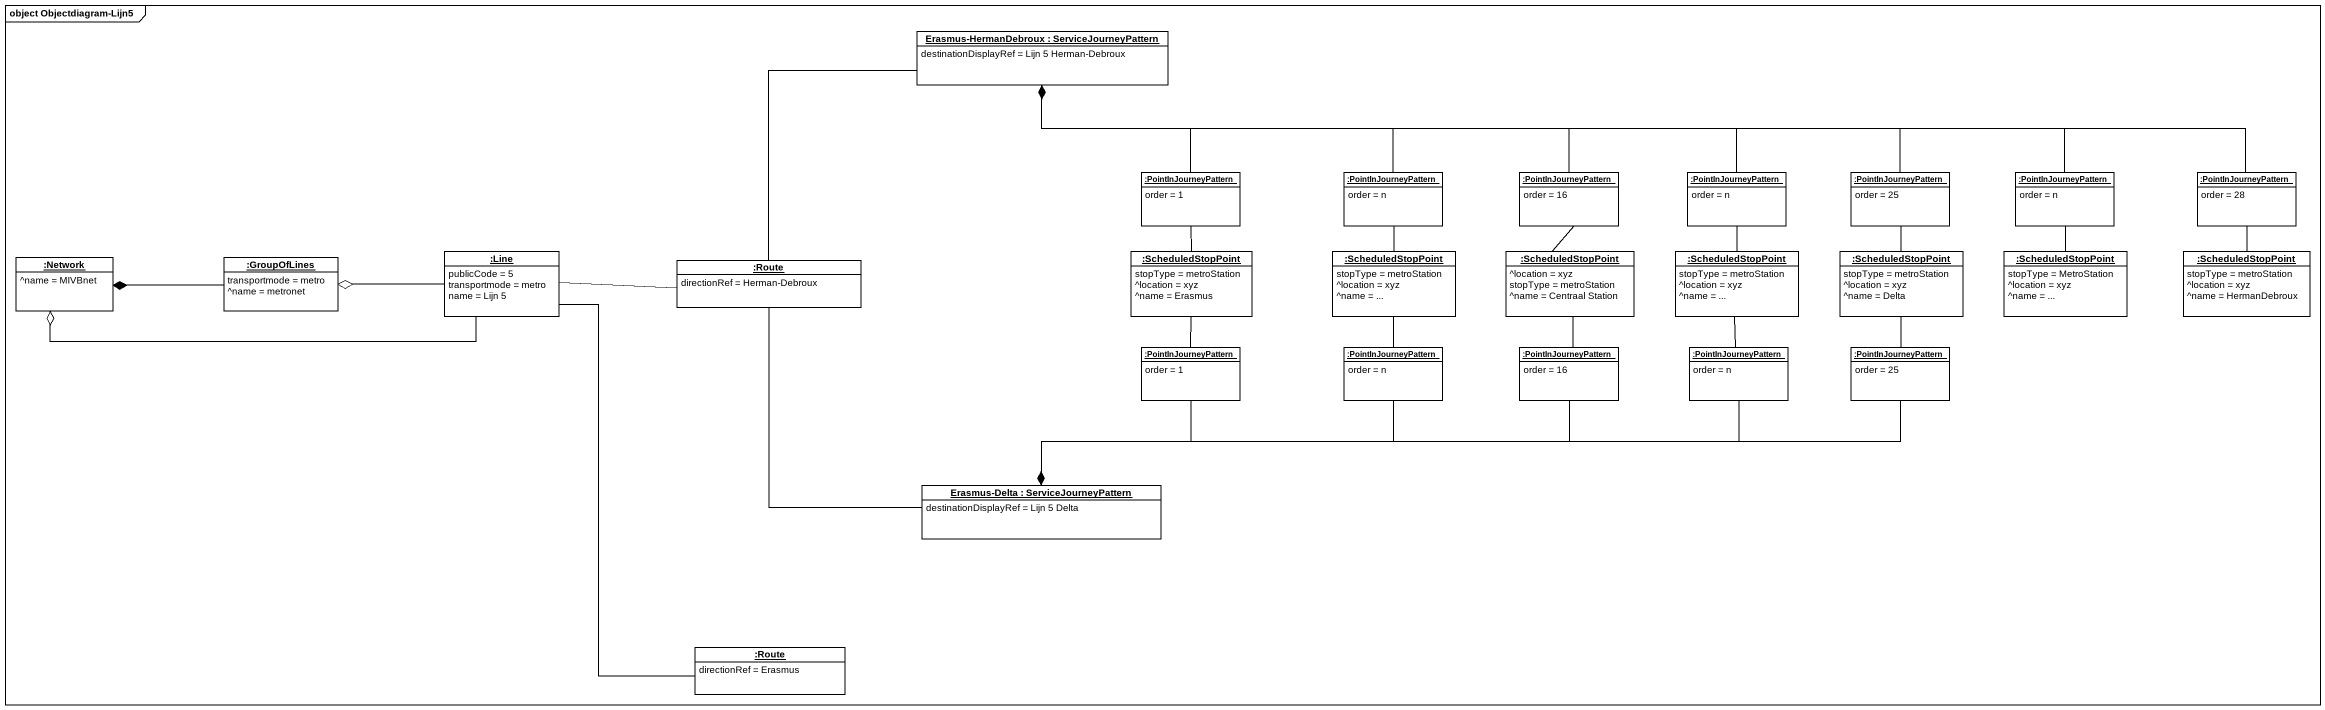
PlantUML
@startuml
mainframe object Objectdiagram-Lijn5
hide circle
hide empty members
object "Erasmus-HermanDebroux : ServiceJourneyPattern" as Erasmus_HermanDebroux {
  destinationDisplayRef = Lijn 5 Herman-Debroux
}
object ":PointInJourneyPattern" as PointInJourneyPattern {
  order = 1
}
object ":PointInJourneyPattern" as PointInJourneyPattern_2 {
  order = n
}
object ":PointInJourneyPattern" as PointInJourneyPattern_3 {
  order = 16
}
object ":PointInJourneyPattern" as PointInJourneyPattern_4 {
  order = n
}
object ":PointInJourneyPattern" as PointInJourneyPattern_5 {
  order = 25
}
object ":PointInJourneyPattern" as PointInJourneyPattern_6 {
  order = n
}
object ":PointInJourneyPattern" as PointInJourneyPattern_7 {
  order = 28
}
object ":Network" as Network_ {
  ^name = MIVBnet
}
object ":GroupOfLines" as GroupOfLines {
  transportmode = metro
  ^name = metronet
}
object ":Line" as Line {
  publicCode = 5
  transportmode = metro
  name = Lijn 5
}
object ":Route" as Route {
  directionRef = Herman-Debroux
}
object ":ScheduledStopPoint" as ScheduledStopPoint {
  stopType = metroStation
  ^location = xyz
  ^name = Erasmus
}
object ":ScheduledStopPoint" as ScheduledStopPoint_2 {
  stopType = metroStation
  ^location = xyz
  ^name = ...
}
object ":ScheduledStopPoint" as ScheduledStopPoint_3 {
  ^location = xyz
  stopType = metroStation
  ^name = Centraal Station
}
object ":ScheduledStopPoint" as ScheduledStopPoint_4 {
  stopType = metroStation
  ^location = xyz
  ^name = ...
}
object ":ScheduledStopPoint" as ScheduledStopPoint_5 {
  stopType = metroStation
  ^location = xyz
  ^name = Delta
}
object ":ScheduledStopPoint" as ScheduledStopPoint_6 {
  stopType = MetroStation
  ^location = xyz
  ^name = ...
}
object ":ScheduledStopPoint" as ScheduledStopPoint_7 {
  stopType = metroStation
  ^location = xyz
  ^name = HermanDebroux
}
object ":PointInJourneyPattern" as PointInJourneyPattern_8 {
  order = 1
}
object ":PointInJourneyPattern" as PointInJourneyPattern_9 {
  order = n
}
object ":PointInJourneyPattern" as PointInJourneyPattern_10 {
  order = 16
}
object ":PointInJourneyPattern" as PointInJourneyPattern_11 {
  order = n
}
object ":PointInJourneyPattern" as PointInJourneyPattern_12 {
  order = 25
}
object "Erasmus-Delta : ServiceJourneyPattern" as Erasmus_Delta {
  destinationDisplayRef = Lijn 5 Delta
}
object ":Route" as Route_2 {
  directionRef = Erasmus
}
PointInJourneyPattern -up-* Erasmus_HermanDebroux
PointInJourneyPattern -- ScheduledStopPoint
PointInJourneyPattern_2 -left-* Erasmus_HermanDebroux
PointInJourneyPattern_2 -- ScheduledStopPoint_2
PointInJourneyPattern_3 -left-* Erasmus_HermanDebroux
PointInJourneyPattern_3 -- ScheduledStopPoint_3
PointInJourneyPattern_4 -left-* Erasmus_HermanDebroux
PointInJourneyPattern_4 -- ScheduledStopPoint_4
PointInJourneyPattern_5 -left-* Erasmus_HermanDebroux
PointInJourneyPattern_5 -- ScheduledStopPoint_5
PointInJourneyPattern_6 -left-* Erasmus_HermanDebroux
PointInJourneyPattern_6 -- ScheduledStopPoint_6
PointInJourneyPattern_7 -left-* Erasmus_HermanDebroux
PointInJourneyPattern_7 -- ScheduledStopPoint_7
GroupOfLines -left-* Network_
Line -left-o Network_
Line -left-o GroupOfLines
Line -right- Route
Line -- Route_2
Route -up- Erasmus_HermanDebroux
Route -- Erasmus_Delta
ScheduledStopPoint_3 -- PointInJourneyPattern_10
ScheduledStopPoint_5 -- PointInJourneyPattern_12
PointInJourneyPattern_8 -up- ScheduledStopPoint
PointInJourneyPattern_8 --* Erasmus_Delta
PointInJourneyPattern_9 -up- ScheduledStopPoint_2
PointInJourneyPattern_9 -left-* Erasmus_Delta
PointInJourneyPattern_10 -left-* Erasmus_Delta
PointInJourneyPattern_11 -up- ScheduledStopPoint_4
PointInJourneyPattern_11 -left-* Erasmus_Delta
PointInJourneyPattern_12 -left-* Erasmus_Delta
@enduml
